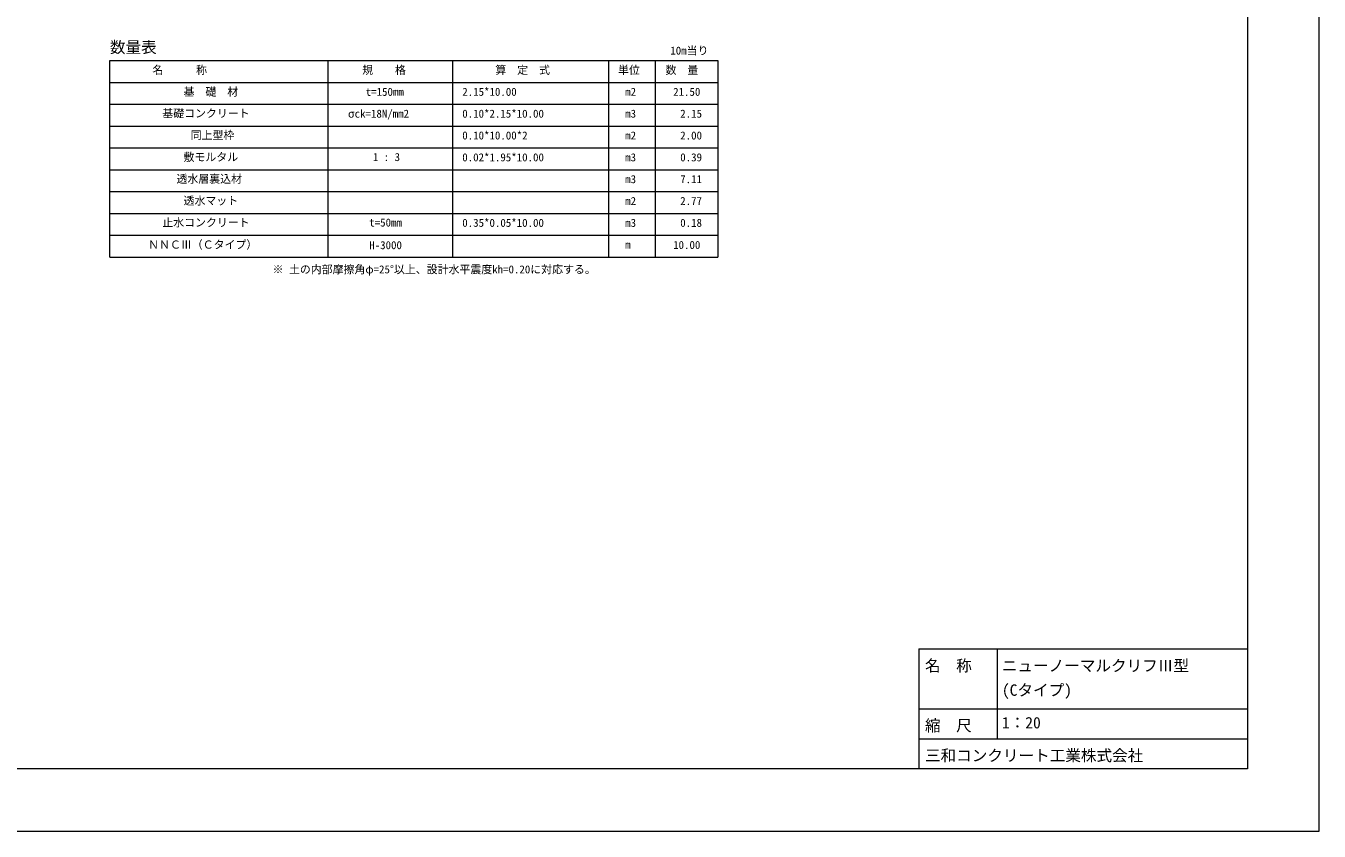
# Model space of a CAD drawing. Units: millimetres, scale not verified. Extents: x 0 to 252300, y 59400 to 118800.
# Drawn here: x 210825 to 252300, y 59400 to 85216 of the extents above; entities that cross this region are included whole.
import ezdxf
from ezdxf.enums import TextEntityAlignment as Align

# ---------------------------------------------------------------- set-up
doc = ezdxf.new("R2010")
doc.units = ezdxf.units.MM
doc.header["$LTSCALE"] = 300
for name, color, linetype in [('D-MTR', 1, 'Continuous'), ('D-MTR-TXT', 1, 'Continuous'), ('D-TTL-TXT（文字）', 1, 'Continuous')]:
    doc.layers.add(name, color=color, linetype=linetype)
for name, color, linetype, lineweight in [('D-MTR-FRAM', 7, 'Continuous', 18), ('D-TTL(外枠）', 2, 'Continuous', 18), ('DEFPOINTS_3', 7, 'Continuous', 18)]:
    doc.layers.add(name, color=color, linetype=linetype, lineweight=lineweight)
doc.styles.add('ＭＳ ゴシック', font='')
doc.styles.get('ＭＳ ゴシック').set_extended_font_data('MS Gothic')

msp = doc.modelspace()

# ---------------------------------------------------------------- linework, layer by layer
at = {"layer": 'D-MTR-FRAM'}
for p, q in [((213520.3, 84104.9), (233020.3, 84104.9)), ((213520.3, 77804.9), (213520.3, 84104.9)), ((220520.3, 77804.9), (220520.3, 84104.9)), ((224520.3, 77804.9), (224520.3, 84104.9)), ((229520.3, 77804.9), (229520.3, 84104.9)), ((231020.3, 77804.9), (231020.3, 84104.9)), ((231020.3, 77804.9), (231020.3, 84104.9)), ((233020.3, 84104.9), (233020.3, 77804.9)), ((213520.3, 83404.9), (233020.3, 83404.9)), ((213520.3, 82704.9), (233020.3, 82704.9)), ((213520.3, 82004.9), (233020.3, 82004.9)), ((213520.3, 81304.9), (233020.3, 81304.9)), ((213520.3, 80604.9), (233020.3, 80604.9)), ((213520.3, 79904.9), (233020.3, 79904.9)), ((213520.3, 79204.9), (233020.3, 79204.9)), ((213520.3, 78504.9), (233020.3, 78504.9)), ((213520.3, 77804.9), (233020.3, 77804.9))]:
    msp.add_line(p, q, dxfattribs=at)
at = {"layer": 'D-TTL(外枠）'}
for p, q in [((250000, 116800), (250000, 61400)), ((239466.5, 65240), (250000, 65240)), ((239466.5, 65240), (239466.5, 61400)), ((241977.6, 65240), (241977.6, 62360)), ((239466.5, 63320), (250000, 63320)), ((239466.5, 62360), (250000, 62360)), ((250000, 61400), (170500, 61400))]:
    msp.add_line(p, q, dxfattribs=at)
at = {"layer": 'DEFPOINTS_3'}
for p, q in [((252300, 59400), (252300, 118800)), ((168200, 59400), (252300, 59400))]:
    msp.add_line(p, q, dxfattribs=at)

# ---------------------------------------------------------------- texts
at = {"layer": 'D-MTR', "style": 'ＭＳ ゴシック'}
msp.add_text('数量表', height=366.6, dxfattribs=at).set_placement((213520.3, 84238.3), align=Align.BOTTOM_LEFT)
at = {"layer": 'D-MTR-TXT', "style": 'ＭＳ ゴシック'}
for s, p in [('10m当り', (231492.4, 84218.3)), ('名\u3000\u3000\u3000称', (214883.2, 83596.3)), ('規\u3000\u3000格', (221610.6, 83596.3)), ('算\u3000定\u3000式', (225883.2, 83596.3)), ('単位', (229815.5, 83596.3)), ('数\u3000量', (231338, 83596.3)), ('基\u3000礎\u3000材', (215883.2, 82896.3)), ('t=150mm', (221724.3, 82896.3)), ('2.15*10.00', (224820.3, 82896.3)), ('m2', (230045.3, 82896.3)), ('21.50', (231583.2, 82896.3)), ('基礎コンクリート', (215201, 82205.3)), ('σck=18N/mm2', (221155.8, 82196.3)), ('0.10*2.15*10.00', (224820.3, 82196.3)), ('m3', (230045.3, 82196.3)), ('2.15', (231810.6, 82196.3)), ('同上型枠', (216110.6, 81505.3)), ('0.10*10.00*2', (224820.3, 81496.3)), ('m2', (230045.3, 81496.3)), ('2.00', (231810.6, 81496.3)), ('敷モルタル', (215883.2, 80805.3)), ('1 : 3', (221951.7, 80805.3)), ('0.02*1.95*10.00', (224820.3, 80796.3)), ('m3', (230045.3, 80796.3)), ('0.39', (231810.6, 80796.3)), ('透水層裏込材', (215655.8, 80105.3)), ('m3', (230045.3, 80096.3)), ('7.11', (231810.6, 80096.3)), ('透水マット', (215883.2, 79405.3)), ('m2', (230045.3, 79396.3)), ('2.77', (231810.6, 79396.3)), ('止水コンクリート', (215201, 78705.3)), ('t=50mm', (221838, 78705.3)), ('0.35*0.05*10.00', (224820.3, 78696.3)), ('m3', (230045.3, 78696.3)), ('0.18', (231810.6, 78696.3)), ('ＮＮＣⅢ（Ｃタイプ）', (214746.2, 77996.3)), ('H-3000', (221838, 77979.9)), ('m', (230045.3, 77996.3)), ('10.00', (231583.2, 77987.3)), ('※ 土の内部摩擦角φ=25°以上、設計水平震度kh=0.20に対応する。', (218737.5, 77203.9))]:
    msp.add_text(s, height=256.6, dxfattribs=at).set_placement(p, align=Align.BOTTOM_LEFT)
at = {"layer": 'D-TTL-TXT（文字）', "style": 'ＭＳ ゴシック'}
for s, p in [('名\u3000称', (239659.6, 64411.4)), ('ニューノーマルクリフⅢ型', (242125.3, 64411.4)), ('(Cタイプ)', (242125.3, 63628.3)), ('1：20', (242125.3, 62582.7)), ('縮\u3000尺', (239659.6, 62491.4)), ('三和コンクリート工業株式会社', (239659.6, 61531.4))]:
    msp.add_text(s, height=366.6, dxfattribs=at).set_placement(p, align=Align.BOTTOM_LEFT)

doc.saveas('drawing.dxf')
